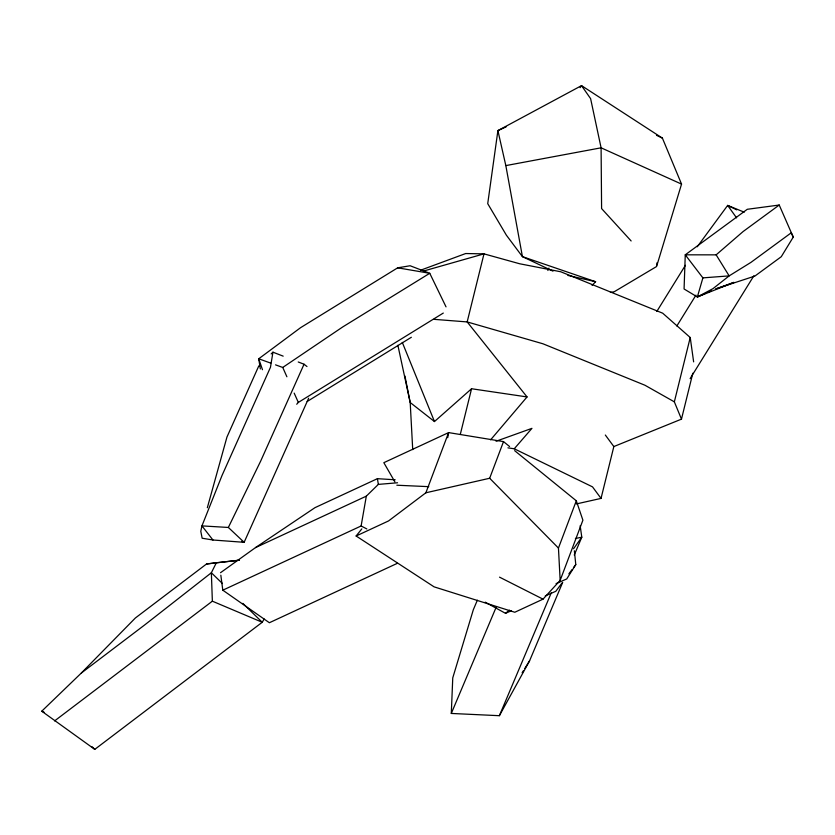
<?xml version="1.0" encoding="UTF-8"?>
<svg xmlns="http://www.w3.org/2000/svg" width="835" height="835" viewBox="0 0 835 835"><rect width="100%" height="100%" fill="white"/><g stroke="black" fill="none" stroke-linecap="round" stroke-linejoin="round"><path stroke-width="1.25" d="M562.707 582.36L529.578 660.819L499.382 715.699L451.297 713.445L452.758 677.884L473.33 609.727L477.359 600.198M656.717 265.279L657.03 262.764M283.18 356.148L272.951 352.182L270.477 367.275L222.006 475.522L201.945 525.893L200.786 531.3L202.154 538.22L212.935 540.005L244.133 542.312L308.658 398.211M220.837 575.221L222.799 590.188L361.117 525.977L366.325 496.147L378.359 484.394L397.543 482.776M447.717 437.676L448.614 432.603L503.515 441.6L509.58 446.537M460.325 434.273L471.566 388.745L527.052 396.938L490.636 439.815M576.338 503.943L601.033 498.401L613.84 446.558L605.333 435.035M613.84 446.558L681.475 419.139L674.346 401.844L690.232 337.517L662.698 313.198L560.723 271.761L519.662 263.766L483.987 253.861L465.68 253.537L420.61 270.206M681.475 419.139L692.82 373.203M207.33 507.743L226.953 437.049L258.662 366.231L260.447 364.467M705.377 293.388L697.361 296.968L702.893 277.878L685.264 254.821L747.283 209.293L779.222 205.034L793.25 237.119L781.278 256.71L754.903 276.061L715.762 288.91L733.934 282.366L697.361 296.968L684.074 288.993L685.264 254.821L716.148 254.852L743.129 231.525L779.222 205.034M552.989 271.156L522.418 256.637L506.354 235.146L487.723 203.656L497.9 130.604L581.525 85.629L662.405 138.13L681.548 184.097L656.56 266.542L614.268 291.718L610.416 292.427M514.642 450.649L576.307 500.802L582.903 520.184L560.16 580.367L543.021 599.154L514.798 612.253L434.085 586.848L356.117 535.997L388.515 520.957L425.871 492.786L448.614 432.603L383.829 462.684L394.882 481.837M425.871 492.786L489.665 478.257L503.515 441.6M560.16 580.367L558.448 548.073L576.307 500.802M451.297 713.445L496.199 607.139M499.382 715.699L551.403 592.506M574.261 555.024L581.786 537.197L580.168 525.758M547.864 270.477L548.919 268.129M298.241 361.983L304.044 364.227L260.656 461.129L228.352 527.459L201.945 525.893L212.935 540.005M81.371 672.989L135.343 618.015L206.548 563.969L239.394 560.191L216.359 562.748L211.359 572.758L144.57 625.029L81.371 672.989L41.75 711.201L94.783 749.371L262.242 622.273L264.184 619.006M656.801 311.455L685.42 265.29M676.851 325.974L695.962 295.141M690.128 378.62L753.922 275.717M522.136 672.759L523.493 670.588M524.839 668.417L529.578 660.819M574.365 550.776L575.785 564.596L566.735 578.947L556.068 583.623M580.106 87.685L581.525 85.629L590.606 98.634L601.096 147.816L601.597 208.583L631.135 240.96M573.541 548.783L581.786 537.197L575.398 538.491M697.256 246.774L727.661 205.42L744.235 212.163M561.965 583.07L555.818 591.284L545.286 595.898M568.875 573.833L571.944 569.731M573.478 567.675L575.785 564.596M356.117 535.997L361.816 528.889M507.941 447.852L514.245 448.781L531.937 428.355L496.063 441.245M296.717 404.244L298.335 402.428L443.302 313.062M592.078 285.372L595.616 281.719L522.418 256.637L505.833 165.601L497.9 130.604L506.146 126.868M271.166 353.936L272.951 352.182M397.877 345.283L410.194 402.512L434.471 421.55L471.566 388.745M485.208 602.16L505.499 613.318L509.486 610.134M54.599 720.908L212.361 601.179L211.359 572.758L222.465 583.561M220.513 572.716L255.5 547.603L314.983 507.659L377.41 478.674L395.174 479.791M275.54 364.853L282.741 367.452L342.851 326.861L429.754 273.285L446.026 306.863M397.669 267.826L429.754 273.285L410.1 265.749L397.669 267.826L300.59 327.675L258.735 358.779L260.353 368.955M307.186 401.489L411.352 337.277M697.361 296.968L712.965 288.659L729.153 275.884L750.936 262.388L791.246 232.798L793.25 237.119M255.5 547.603L366.325 496.147M397.345 563.322L269.381 622.733L222.799 590.188M707.663 292.375L711.107 290.841M505.499 613.318L511.354 610.75M423.376 271.093L483.987 253.861L467.172 321.924L527.052 396.938M505.833 165.601L601.096 147.816L681.548 184.097M206.548 563.969L216.359 562.748M702.893 277.878L729.153 275.884L716.148 254.852M396.834 485.218L428.783 486.659M433.856 319.325L467.172 321.924L542.927 343.78L644.902 385.217L674.346 401.844M567.863 275.404L595.616 281.719M270.738 363.121L258.735 358.779L262.482 369.717M241.691 541.404L244.133 542.312L228.352 527.459M212.361 601.179L262.242 622.273L242.818 603.371M41.75 711.201L44.088 712.234M656.54 135.312L662.405 138.13M514.245 448.781L592.526 486.878L601.033 498.401M736.741 209.856L727.661 205.42L736.595 217.872M499.539 577.152L543.021 599.154M361.117 525.977L366.857 528.952M304.044 364.227L306.977 366.534M92.027 746.73L94.783 749.371M489.665 478.257L558.448 548.073M282.741 367.452L286.896 376.783M294.17 393.108L298.335 402.428M402.303 342.413L434.471 421.55M404.933 376.011L410.194 402.512L412.72 449.627M377.41 478.674L378.359 484.394M690.232 337.517L693.634 361.868"/></g></svg>
